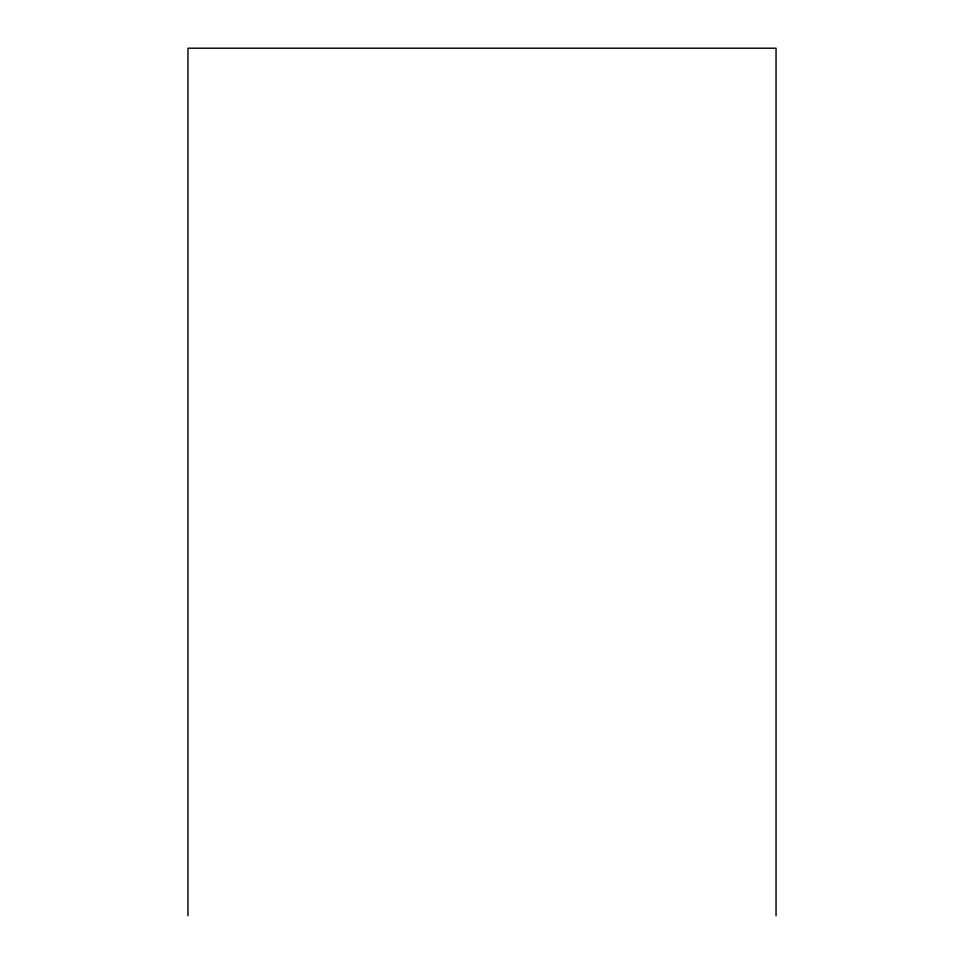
<?xml version="1.0" encoding="UTF-8"?>
<svg xmlns="http://www.w3.org/2000/svg" width="964" height="964" viewBox="0 0 964 964"><rect width="100%" height="100%" fill="white"/><g stroke="black" fill="none" stroke-linecap="round" stroke-linejoin="round"><path stroke-width="1.45" d="M776.044 915.8L776.044 48.2L187.956 48.2L187.956 915.8"/></g></svg>
